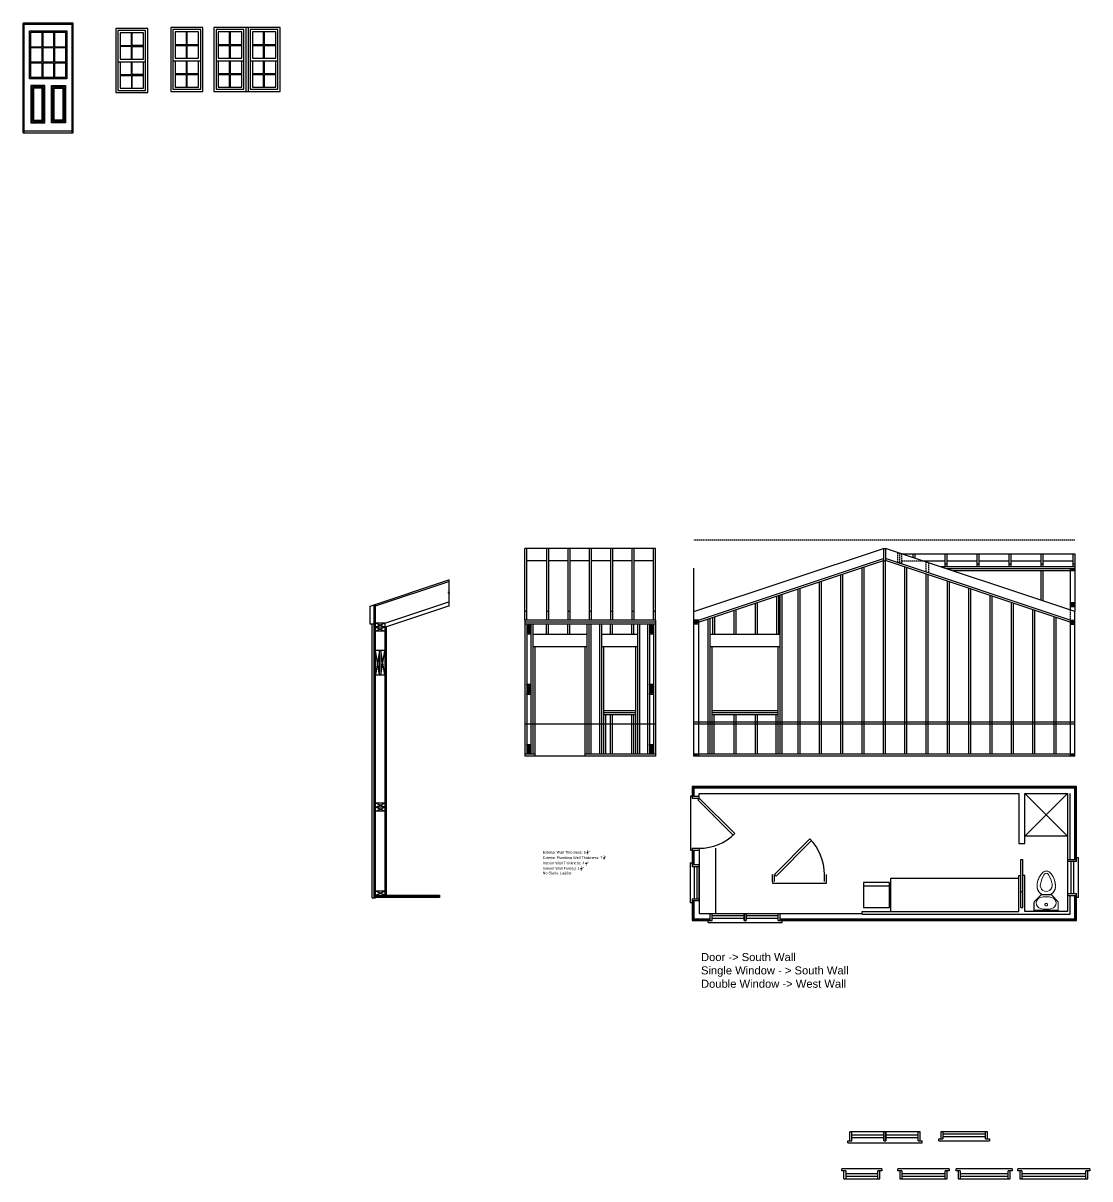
# Model space of a CAD drawing. Header units: inches. Extents: x -497 to 1161, y -191 to 678.
# Drawn here: x -497 to 303, y -188 to 678 of the extents above; entities that cross this region are included whole.
import ezdxf

# ---------------------------------------------------------------- set-up
doc = ezdxf.new("R2010")
doc.units = ezdxf.units.IN
doc.header["$MEASUREMENT"] = 0
doc.linetypes.add('DASHEDX2', pattern=[1.5, 1, -0.5])
for name, color, linetype in [('Electrical', 2, 'Continuous'), ('Hidden Line', 7, 'DASHEDX2'), ('Plumbing', 4, 'Continuous'), ('Reference', 1, 'DASHEDX2')]:
    doc.layers.add(name, color=color, linetype=linetype)
doc.layers.add('P-SANR-FIXT', color=6, linetype='Continuous', lineweight=9)
doc.styles.get("Standard").update_dxf_attribs({"font": 'arial.ttf'})

# ---------------------------------------------------------------- blocks, each defined once
blk = doc.blocks.new('FamilyGeomCombi__2530-Back0')
at = {"layer": 'P-SANR-FIXT'}
for p, q in [((-4.14, 27.61), (-4.1, 27.67)), ((4.1, 27.66), (4.14, 27.6)), ((-6.72, 17.39), (-6.72, 17.41)), ((-6.7, 21.42), (-6.7, 21.45)), ((-6.11, 23.79), (-6.09, 23.84)), ((6.1, 23.83), (6.11, 23.79)), ((6.7, 21.46), (6.71, 21.4)), ((6.72, 17.41), (6.72, 17.4)), ((-3.8, 12.57), (-8.95, 7.43)), ((-6.17, 15.89), (-6.18, 15.91)), ((-5.29, 14.56), (-5.3, 14.57)), ((-3.88, 13.29), (-3.9, 13.3)), ((3.68, 12.63), (-3.68, 12.63)), ((-3.63, 13.15), (-3.63, 12.63)), ((-3.25, 12.78), (-3.13, 12.78)), ((-3.25, 12.78), (-3.25, 12.63)), ((-2.86, 12.79), (-3.14, 12.79)), ((-3.14, 12.79), (-3.14, 12.78)), ((-3.13, 12.78), (3.12, 12.78)), ((-2.86, 12.78), (-2.86, 12.79)), ((3.14, 12.79), (2.86, 12.79)), ((2.86, 12.79), (2.86, 12.78)), ((3.12, 12.78), (3.25, 12.78)), ((3.14, 12.78), (3.14, 12.79)), ((3.25, 12.63), (3.25, 12.78)), ((3.62, 12.63), (3.62, 13.15)), ((8.95, 7.43), (3.8, 12.57)), ((3.9, 13.3), (3.88, 13.28)), ((5.31, 14.57), (5.29, 14.55)), ((6.18, 15.91), (6.17, 15.89)), ((-9.32, 6.83), (-9.32, 6.55)), ((-9.3, 6.83), (-9.32, 6.83)), ((-9.32, 6.55), (-9.3, 6.55)), ((-9.32, 0.83), (-9.32, 0.55)), ((-9.3, 0.83), (-9.32, 0.83)), ((-9.32, 0.55), (-9.3, 0.55)), ((-9.3, 6.81), (-9.3, 6.94)), ((-9, 6.94), (-9.3, 6.94)), ((-9.3, 0.56), (-9.3, 6.81)), ((-9.3, 0.44), (-9.3, 0.56)), ((-9.3, 0.44), (-9, 0.44)), ((-9, 7.3), (-9, 1)), ((9, 1), (-9, 1)), ((-9, 1), (-9, 0)), ((9, 1), (9, 7.3)), ((9, 0), (9, 1))]:
    blk.add_line(p, q, dxfattribs=at)
for points in [[(-6.09, 23.84), (-5.95, 24.22), (-5.73, 24.77), (-5.49, 25.31), (-5.23, 25.85), (-5.12, 26.06)], [(-5.12, 26.06), (-4.83, 26.55), (-4.53, 27.04), (-4.21, 27.51), (-4.14, 27.61)], [(-4.1, 27.67), (-3.87, 27.97), (-3.52, 28.42), (-3.14, 28.85), (-2.93, 29.07)], [(2.93, 29.07), (2.08, 29.77), (1.08, 30.22), (0, 30.4), (-1.08, 30.22), (-2.08, 29.77), (-2.93, 29.07)], [(2.93, 29.07), (3.31, 28.65), (3.68, 28.22), (4.03, 27.76), (4.1, 27.66)], [(4.14, 27.6), (4.36, 27.3), (4.67, 26.82), (4.96, 26.33), (5.12, 26.06)], [(5.12, 26.06), (5.39, 25.53), (5.64, 24.99), (5.87, 24.44), (6.08, 23.89), (6.1, 23.83)], [(-6.91, 18.99), (-6.89, 19.58), (-6.86, 20.18), (-6.8, 20.77), (-6.72, 21.36), (-6.7, 21.42)], [(-6.72, 17.41), (-6.76, 17.56), (-6.81, 17.83), (-6.85, 18.11), (-6.88, 18.38), (-6.9, 18.66), (-6.91, 18.93), (-6.91, 18.99)], [(-6.18, 15.91), (-6.22, 16), (-6.34, 16.25), (-6.44, 16.5), (-6.54, 16.76), (-6.62, 17.03), (-6.69, 17.29), (-6.72, 17.39)], [(-6.7, 21.45), (-6.61, 21.94), (-6.48, 22.52), (-6.33, 23.09), (-6.15, 23.66), (-6.11, 23.79)], [(6.11, 23.79), (6.26, 23.32), (6.42, 22.75), (6.56, 22.17), (6.68, 21.59), (6.7, 21.46)], [(6.72, 17.4), (6.71, 17.35), (6.64, 17.08), (6.56, 16.82), (6.46, 16.56), (6.36, 16.3), (6.25, 16.05), (6.18, 15.91)], [(6.71, 21.4), (6.77, 21.01), (6.84, 20.42), (6.88, 19.82), (6.9, 19.23), (6.91, 18.99)], [(6.91, 18.99), (6.9, 18.71), (6.88, 18.44), (6.86, 18.16), (6.82, 17.89), (6.77, 17.62), (6.72, 17.41)], [(-5.3, 14.57), (-5.33, 14.6), (-5.51, 14.82), (-5.67, 15.04), (-5.82, 15.27), (-5.96, 15.51), (-6.1, 15.75), (-6.17, 15.89)], [(-4.14, 13.46), (-4.36, 13.63), (-4.57, 13.81), (-4.77, 14), (-4.97, 14.19), (-5.15, 14.39), (-5.29, 14.56)], [(-3.9, 13.3), (-3.97, 13.35), (-4.08, 13.42), (-4.14, 13.46)], [(-3.63, 13.15), (-3.74, 13.21), (-3.86, 13.27), (-3.88, 13.29)], [(3.88, 13.28), (3.8, 13.24), (3.68, 13.18), (3.62, 13.15)], [(4.14, 13.46), (4.03, 13.38), (3.92, 13.31), (3.9, 13.3)], [(5.29, 14.55), (5.19, 14.44), (5.01, 14.23), (4.81, 14.04), (4.61, 13.85), (4.4, 13.67), (4.18, 13.5), (4.14, 13.46)], [(6.17, 15.89), (6.13, 15.8), (5.99, 15.56), (5.85, 15.32), (5.7, 15.09), (5.54, 14.87), (5.37, 14.65), (5.31, 14.57)]]:
    blk.add_lwpolyline(points, dxfattribs=at)
for centre, radius, start, end in [((7.94, 18.99), 14.84, 151.57092, 180), ((7.43, 19.26), 14.27, 136.5661, 151.57092), ((20.07, 15.5), 25, 150.21754, 168.25222), ((0, 26.99), 1.88, 29.78246, 150.21754), ((-20.07, 15.5), 25, 11.74778, 29.78246), ((-7.43, 19.26), 14.27, 28.42908, 43.4339), ((-7.94, 18.99), 14.84, 0, 28.42908), ((0, 18.99), 6.91, 180, 233.18701), ((0, 19.68), 4.5, 168.25222, 11.74778), ((0, 18.99), 6.91, 306.81299, 0), ((-3.19, 6.5), 4.3, 104.89739, 180), ((-0.07, -5.23), 16.44, 75.10261, 104.89739), ((-2.12, 16.15), 3.36, 233.18701, 243.48055), ((-3.68, 12.45), 0.172, 90, 135), ((2.12, 16.15), 3.36, 296.51945, 306.81299), ((3.68, 12.45), 0.172, 45, 90), ((3.05, 6.5), 4.3, 0, 75.10261), ((-8.83, 7.3), 0.172, 135, 180), ((-3.19, 6.5), 4.3, 180, 255.10261), ((-0.07, 18.23), 16.44, 255.10261, 284.89739), ((3.05, 6.5), 4.3, 284.89739, 360), ((8.83, 7.3), 0.172, 0, 45)]:
    blk.add_arc(centre, radius, start, end, dxfattribs=at)
for points, start_tangent, end_tangent in [([(1.01, 5.22), (0.96, 5.52), (0.82, 5.8), (0.6, 6.02), (0.32, 6.17), (0.01, 6.22), (-0.3, 6.17), (-0.59, 6.02), (-0.81, 5.8), (-0.95, 5.52), (-0.99, 5.22)], (0, 1), (0, -1)), ([(-0.99, 5.22), (-0.98, 5.05), (-0.93, 4.88), (-0.9, 4.8), (-0.86, 4.73), (-0.82, 4.65), (-0.77, 4.58), (-0.71, 4.52), (-0.65, 4.46), (-0.58, 4.41), (-0.5, 4.36), (-0.43, 4.32), (-0.34, 4.28), (-0.17, 4.24), (0.01, 4.22), (0.19, 4.23), (0.36, 4.28), (0.44, 4.32), (0.52, 4.36), (0.59, 4.41), (0.66, 4.46), (0.72, 4.52), (0.78, 4.58), (0.83, 4.65), (0.88, 4.73), (0.92, 4.8), (0.95, 4.88), (0.99, 5.05), (1.01, 5.22)], (0, -1), (0, 1))]:
    blk.add_spline(points, degree=3, dxfattribs=dict(at, start_tangent=start_tangent, end_tangent=end_tangent))

msp = doc.modelspace()

# ---------------------------------------------------------------- linework, layer by layer
for p, q in [((-496.51, 595.85), (-496.51, 678.1)), ((-459.01, 678.1), (-496.51, 678.1)), ((-495.76, 595.85), (-495.76, 677.35)), ((-495.76, 677.35), (-459.76, 677.35)), ((-459.76, 677.35), (-495.76, 677.35)), ((-459.76, 595.85), (-459.76, 677.35)), ((-459.01, 595.85), (-459.01, 678.1)), ((-482.41, 671.35), (-482.41, 660.33)), ((-481.78, 671.35), (-481.78, 660.33)), ((-473.74, 671.35), (-473.74, 660.33)), ((-473.12, 671.35), (-473.12, 660.33)), ((-374.13, 662.04), (-374.13, 671.6)), ((-373.51, 662.04), (-373.51, 671.6)), ((-353.48, 674.85), (-353.48, 626.85)), ((-303.98, 674.85), (-353.48, 674.85)), ((-341.79, 662.04), (-341.79, 671.6)), ((-341.17, 662.04), (-341.17, 671.6)), ((-329.48, 626.85), (-329.48, 674.85)), ((-327.98, 674.85), (-327.98, 626.85)), ((-316.29, 662.04), (-316.29, 671.6)), ((-315.67, 662.04), (-315.67, 671.6)), ((-303.98, 626.85), (-303.98, 674.85)), ((-490.76, 660.33), (-482.41, 660.33)), ((-490.76, 659.71), (-482.41, 659.71)), ((-482.41, 659.71), (-482.41, 649)), ((-481.78, 660.33), (-473.74, 660.33)), ((-481.78, 659.71), (-473.74, 659.71)), ((-481.78, 659.71), (-481.78, 649)), ((-473.74, 659.71), (-473.74, 649)), ((-473.12, 660.33), (-464.76, 660.33)), ((-473.12, 659.71), (-464.76, 659.71)), ((-473.12, 659.71), (-473.12, 649)), ((-382.57, 662.04), (-374.13, 662.04)), ((-382.57, 661.42), (-374.13, 661.42)), ((-374.13, 651.85), (-374.13, 661.42)), ((-373.51, 662.04), (-365.07, 662.04)), ((-373.51, 661.42), (-365.07, 661.42)), ((-373.51, 651.85), (-373.51, 661.42)), ((-350.23, 662.04), (-341.79, 662.04)), ((-350.23, 661.42), (-341.79, 661.42)), ((-341.79, 651.85), (-341.79, 661.42)), ((-341.17, 662.04), (-332.73, 662.04)), ((-341.17, 661.42), (-332.73, 661.42)), ((-341.17, 651.85), (-341.17, 661.42)), ((-324.73, 662.04), (-316.29, 662.04)), ((-324.73, 661.42), (-316.29, 661.42)), ((-316.29, 651.85), (-316.29, 661.42)), ((-315.67, 662.04), (-307.23, 662.04)), ((-315.67, 661.42), (-307.23, 661.42)), ((-315.67, 651.85), (-315.67, 661.42)), ((-384.2, 649.85), (-363.45, 649.85)), ((-382.57, 651.85), (-365.07, 651.85)), ((-374.13, 640.29), (-374.13, 649.85)), ((-373.51, 640.29), (-373.51, 649.85)), ((-351.85, 649.85), (-331.1, 649.85)), ((-350.23, 651.85), (-332.73, 651.85)), ((-341.79, 640.29), (-341.79, 649.85)), ((-341.17, 640.29), (-341.17, 649.85)), ((-326.35, 649.85), (-305.6, 649.85)), ((-324.73, 651.85), (-307.23, 651.85)), ((-316.29, 640.29), (-316.29, 649.85)), ((-315.67, 640.29), (-315.67, 649.85)), ((-490.76, 649), (-482.41, 649)), ((-490.76, 648.37), (-482.41, 648.37)), ((-482.41, 648.37), (-482.41, 637.35)), ((-481.78, 649), (-473.74, 649)), ((-481.78, 648.37), (-473.74, 648.37)), ((-481.78, 648.37), (-481.78, 637.35)), ((-473.74, 648.37), (-473.74, 637.35)), ((-473.12, 649), (-464.76, 649)), ((-473.12, 648.37), (-464.76, 648.37)), ((-473.12, 648.37), (-473.12, 637.35)), ((-425.45, 649.09), (-404.7, 649.09)), ((-382.57, 640.29), (-374.13, 640.29)), ((-382.57, 639.67), (-374.13, 639.67)), ((-374.13, 630.1), (-374.13, 639.67)), ((-373.51, 640.29), (-365.07, 640.29)), ((-373.51, 639.67), (-365.07, 639.67)), ((-373.51, 630.1), (-373.51, 639.67)), ((-350.23, 640.29), (-341.79, 640.29)), ((-350.23, 639.67), (-341.79, 639.67)), ((-341.79, 630.1), (-341.79, 639.67)), ((-341.17, 640.29), (-332.73, 640.29)), ((-341.17, 639.67), (-332.73, 639.67)), ((-341.17, 630.1), (-341.17, 639.67)), ((-324.73, 640.29), (-316.29, 640.29)), ((-324.73, 639.67), (-316.29, 639.67)), ((-316.29, 630.1), (-316.29, 639.67)), ((-315.67, 640.29), (-307.23, 640.29)), ((-315.67, 639.67), (-307.23, 639.67)), ((-315.67, 630.1), (-315.67, 639.67)), ((-353.48, 626.85), (-303.98, 626.85)), ((-496.51, 595.85), (-459.01, 595.85)), ((-495.76, 597.35), (-459.76, 597.35)), ((-22.64, 284.37), (-120.64, 284.37)), ((-120.64, 230.56), (-120.64, 284.37)), ((-119.14, 230.56), (-119.14, 284.37)), ((-104.39, 284.37), (-104.39, 230.56)), ((-102.89, 284.37), (-102.89, 230.56)), ((-88.39, 284.37), (-88.39, 230.56)), ((-86.89, 284.37), (-86.89, 230.56)), ((-72.39, 284.37), (-72.39, 230.56)), ((-70.89, 284.37), (-70.89, 230.56)), ((-56.39, 284.37), (-56.39, 230.56)), ((-54.89, 284.37), (-54.89, 230.56)), ((-40.39, 284.37), (-40.39, 230.56)), ((-38.89, 284.37), (-38.89, 230.56)), ((-24.14, 230.56), (-24.14, 284.37)), ((-22.64, 230.56), (-22.64, 284.37)), ((6.25, 237.04), (148.25, 284.37)), ((148.25, 284.37), (148.25, 275.12)), ((148.25, 284.37), (149.75, 284.37)), ((291.75, 237.04), (149.75, 284.37)), ((149.75, 284.37), (149.75, 275.12)), ((160.25, 280.87), (158.75, 280.87)), ((161.75, 280.37), (160.25, 280.37)), ((161.75, 280.37), (291.75, 280.37)), ((170.25, 280.37), (170.25, 277.54)), ((171.75, 280.37), (171.75, 277.04)), ((194.25, 280.37), (194.25, 270.43)), ((195.75, 280.37), (195.75, 270.43)), ((218.25, 280.37), (218.25, 270.43)), ((219.75, 280.37), (219.75, 270.43)), ((242.25, 280.37), (242.25, 270.43)), ((243.75, 280.37), (243.75, 270.43)), ((266.25, 280.37), (266.25, 270.43)), ((267.75, 280.37), (267.75, 270.43)), ((290.25, 280.37), (290.25, 270.43)), ((291.75, 280.37), (291.75, 237.04)), ((-104.39, 275.12), (-119.14, 275.12)), ((-88.39, 275.12), (-102.89, 275.12)), ((-72.39, 275.12), (-86.89, 275.12)), ((-56.39, 275.12), (-70.89, 275.12)), ((-40.39, 275.12), (-54.89, 275.12)), ((-24.14, 275.12), (-38.89, 275.12)), ((6.25, 230.56), (6.25, 269.5)), ((9.75, 230.56), (148.25, 276.73)), ((9.75, 228.98), (148.25, 275.15)), ((132.25, 130.06), (132.25, 269.81)), ((133.75, 130.06), (133.75, 270.31)), ((148.25, 130.06), (148.25, 275.12)), ((148.25, 275.12), (149.75, 275.12)), ((288.25, 230.56), (149.75, 276.73)), ((288.25, 228.98), (149.75, 275.15)), ((149.75, 130.06), (149.75, 275.12)), ((160.25, 273.62), (158.75, 273.62)), ((161.75, 273.12), (160.25, 273.12)), ((164.25, 130.06), (164.25, 270.31)), ((165.75, 130.06), (165.75, 269.81)), ((177.5, 275.12), (194.25, 275.12)), ((291.75, 270.43), (191.57, 270.43)), ((195.75, 272.62), (194.25, 272.62)), ((195.75, 275.12), (218.25, 275.12)), ((291.75, 268.93), (196.07, 268.93)), ((219.75, 272.62), (218.25, 272.62)), ((219.75, 275.12), (242.25, 275.12)), ((243.75, 272.62), (242.25, 272.62)), ((243.75, 275.12), (266.25, 275.12)), ((267.75, 272.62), (266.25, 272.62)), ((267.75, 275.12), (290.25, 275.12)), ((279.75, 270.43), (278.25, 270.43)), ((288.25, 268.93), (288.25, 267.43)), ((288.25, 267.43), (291.75, 268.93)), ((291.75, 267.43), (288.25, 268.93)), ((291.75, 272.62), (290.25, 272.62)), ((-236.55, 241), (-177.55, 260.67)), ((116.25, 130.06), (116.25, 264.48)), ((117.75, 130.06), (117.75, 264.98)), ((180.25, 130.06), (180.25, 264.98)), ((181.75, 130.06), (181.75, 264.48)), ((291.75, 267.43), (200.57, 267.43)), ((266.25, 267.43), (266.25, 245.54)), ((267.75, 267.43), (267.75, 245.04)), ((288.25, 267.43), (288.25, 238.2)), ((-232.55, 241.28), (-177.55, 259.61)), ((84.25, 130.06), (84.25, 253.81)), ((85.75, 130.06), (85.75, 254.31)), ((100.25, 130.06), (100.25, 259.15)), ((101.75, 130.06), (101.75, 259.65)), ((196.25, 130.06), (196.25, 259.65)), ((197.75, 130.06), (197.75, 259.15)), ((212.25, 130.06), (212.25, 254.31)), ((213.75, 130.06), (213.75, 253.81)), ((-225.55, 228.33), (-177.55, 244.33)), ((52.25, 220.06), (52.25, 243.15)), ((53.75, 220.06), (53.75, 243.65)), ((68.25, 220.06), (68.25, 248.48)), ((69.75, 220.06), (69.75, 248.98)), ((70.75, 130.06), (70.75, 249.31)), ((72.25, 130.06), (72.25, 249.81)), ((228.25, 130.06), (228.25, 248.98)), ((229.75, 130.06), (229.75, 248.48)), ((244.25, 130.06), (244.25, 243.65)), ((245.75, 130.06), (245.75, 243.15)), ((291.75, 243.43), (288.25, 243.43)), ((288.25, 243.43), (291.75, 241.93)), ((288.25, 241.93), (291.75, 243.43)), ((-236.55, 227.5), (-236.55, 241)), ((-233.55, 22.33), (-233.55, 242)), ((-232.55, 241.28), (-233.55, 242)), ((-232.55, 228.33), (-232.55, 241.28)), ((-225.55, 225.17), (-177.55, 241.17)), ((-119.14, 237.04), (-120.64, 237.04)), ((-102.89, 237.04), (-104.39, 237.04)), ((-86.89, 237.04), (-88.39, 237.04)), ((-70.89, 237.04), (-72.39, 237.04)), ((-54.89, 237.04), (-56.39, 237.04)), ((-38.89, 237.04), (-40.39, 237.04)), ((-22.64, 237.04), (-24.14, 237.04)), ((36.25, 220.06), (36.25, 237.81)), ((37.75, 220.06), (37.75, 238.31)), ((260.25, 130.06), (260.25, 238.31)), ((261.75, 130.06), (261.75, 237.81)), ((291.75, 241.93), (288.25, 241.93)), ((291.75, 241.93), (288.25, 240.43)), ((291.75, 240.43), (288.25, 241.93)), ((291.75, 240.43), (288.25, 240.43)), ((291.75, 230.56), (291.75, 237.04)), ((-233.55, 227.5), (-236.55, 227.5)), ((-235.05, 22.33), (-235.05, 227.5)), ((-232.55, 22.33), (-232.55, 228.33)), ((-225.55, 228.33), (-232.55, 225.33)), ((-225.55, 225.33), (-232.55, 228.33)), ((-225.55, 228.33), (-232.55, 228.33)), ((-225.55, 225.33), (-232.55, 225.33)), ((-232.55, 225.33), (-225.55, 222.33)), ((-225.55, 225.33), (-232.55, 222.33)), ((-225.55, 228.33), (-225.55, 27.33)), ((-224.55, 225.5), (-224.55, 24.33)), ((-22.64, 230.56), (-120.64, 230.56)), ((-120.64, 230.56), (-120.64, 128.56)), ((-22.64, 229.06), (-120.64, 229.06)), ((-22.64, 227.56), (-120.64, 227.56)), ((-119.14, 227.56), (-119.14, 130.06)), ((-119.14, 227.56), (-117.64, 220.31)), ((-117.64, 227.56), (-119.14, 220.31)), ((-117.64, 220.31), (-117.64, 227.56)), ((-117.64, 220.31), (-116.14, 227.56)), ((-116.14, 220.31), (-117.64, 227.56)), ((-116.14, 227.56), (-116.14, 130.06)), ((-114.64, 227.56), (-114.64, 130.06)), ((-104.64, 227.56), (-104.64, 220.06)), ((-103.14, 227.56), (-103.14, 220.06)), ((-88.64, 227.56), (-88.64, 220.06)), ((-87.14, 227.56), (-87.14, 220.06)), ((-74.14, 227.56), (-74.14, 130.06)), ((-72.64, 227.56), (-72.64, 130.06)), ((-71.14, 227.56), (-71.14, 130.06)), ((-64.64, 227.56), (-64.64, 130.06)), ((-63.14, 227.56), (-63.14, 130.06)), ((-56.64, 227.56), (-56.64, 220.06)), ((-55.14, 227.56), (-55.14, 220.06)), ((-40.64, 227.56), (-40.64, 220.06)), ((-39.14, 227.56), (-39.14, 220.06)), ((-36.14, 227.56), (-36.14, 130.06)), ((-34.64, 227.56), (-34.64, 130.06)), ((-28.64, 227.56), (-28.64, 130.06)), ((-27.14, 227.56), (-27.14, 130.06)), ((-27.14, 227.56), (-25.64, 220.31)), ((-25.64, 227.56), (-27.14, 220.31)), ((-25.64, 220.31), (-25.64, 227.56)), ((-25.64, 220.31), (-24.14, 227.56)), ((-24.14, 220.31), (-25.64, 227.56)), ((-24.14, 227.56), (-24.14, 130.06)), ((-22.64, 230.56), (-22.64, 128.56)), ((6.25, 128.56), (6.25, 230.56)), ((9.75, 230.56), (6.25, 230.56)), ((9.75, 230.56), (6.25, 229.06)), ((9.75, 229.06), (6.25, 230.56)), ((9.75, 229.06), (6.25, 229.06)), ((6.25, 229.06), (9.75, 227.56)), ((9.75, 229.06), (6.25, 227.56)), ((9.75, 227.56), (6.25, 227.56)), ((9.75, 230.56), (9.75, 128.56)), ((16.75, 130.06), (16.75, 231.31)), ((18.25, 130.06), (18.25, 231.81)), ((20.25, 220.06), (20.25, 232.48)), ((21.75, 220.06), (21.75, 232.98)), ((276.25, 130.06), (276.25, 232.98)), ((277.75, 130.06), (277.75, 232.48)), ((288.25, 230.56), (291.75, 229.06)), ((288.25, 229.06), (291.75, 230.56)), ((288.25, 230.56), (288.25, 130.06)), ((288.25, 230.56), (291.75, 230.56)), ((288.25, 229.06), (291.75, 229.06)), ((291.75, 229.06), (288.25, 227.56)), ((288.25, 229.06), (291.75, 227.56)), ((288.25, 227.56), (291.75, 227.56)), ((291.75, 128.56), (291.75, 230.56)), ((-225.55, 222.33), (-232.55, 222.33)), ((-119.14, 220.31), (-116.14, 220.31)), ((-114.64, 220.06), (-74.14, 220.06)), ((-63.14, 220.06), (-36.14, 220.06)), ((-27.14, 220.31), (-24.14, 220.31)), ((18.25, 220.06), (70.75, 220.06)), ((-114.64, 210.81), (-74.14, 210.81)), ((-113.14, 210.81), (-113.14, 128.56)), ((-75.64, 210.81), (-75.64, 128.56)), ((-63.14, 210.81), (-36.14, 210.81)), ((-61.64, 210.81), (-61.64, 130.06)), ((-37.64, 210.81), (-37.64, 130.06)), ((18.25, 210.81), (70.75, 210.81)), ((19.75, 130.06), (19.75, 210.81)), ((69.25, 130.06), (69.25, 210.81)), ((-225.55, 207.83), (-232.55, 207.83)), ((-229.55, 189.33), (-232.55, 207.83)), ((-229.55, 207.75), (-232.55, 189.33)), ((-229.55, 189.33), (-229.55, 207.83)), ((-228.55, 207.83), (-228.55, 189.33)), ((-225.55, 189.33), (-228.55, 207.83)), ((-228.55, 189.33), (-225.55, 207.83)), ((-225.55, 189.33), (-232.55, 189.33)), ((-117.64, 175.19), (-119.14, 182.44)), ((-119.14, 175.19), (-117.64, 182.44)), ((-119.14, 182.44), (-116.14, 182.44)), ((-117.64, 175.19), (-117.64, 182.44)), ((-116.14, 182.44), (-117.64, 175.19)), ((-117.64, 182.44), (-116.14, 175.19)), ((-25.64, 175.19), (-27.14, 182.44)), ((-27.14, 175.19), (-25.64, 182.44)), ((-27.14, 182.44), (-24.14, 182.44)), ((-25.64, 175.19), (-25.64, 182.44)), ((-24.14, 182.44), (-25.64, 175.19)), ((-25.64, 182.44), (-24.14, 175.19)), ((-119.14, 175.19), (-116.14, 175.19)), ((-27.14, 175.19), (-24.14, 175.19)), ((-61.64, 162.81), (-37.64, 162.81)), ((-61.64, 161.31), (-37.64, 161.31)), ((-61.64, 159.81), (-37.64, 159.81)), ((-60.14, 159.81), (-60.14, 130.06)), ((-56.64, 159.81), (-56.64, 130.06)), ((-55.14, 159.81), (-55.14, 130.06)), ((-40.64, 159.81), (-40.64, 130.06)), ((-39.14, 159.81), (-39.14, 130.06)), ((-39.14, 159.81), (-39.14, 130.06)), ((19.75, 162.81), (69.25, 162.81)), ((19.75, 161.31), (69.25, 161.31)), ((19.75, 159.81), (69.25, 159.81)), ((21.25, 130.06), (21.25, 159.81)), ((36.25, 130.06), (36.25, 159.81)), ((37.75, 130.06), (37.75, 159.81)), ((52.25, 130.06), (52.25, 159.81)), ((53.75, 130.06), (53.75, 159.81)), ((67.75, 130.06), (67.75, 159.81)), ((-22.64, 152.56), (-120.64, 152.56)), ((291.75, 154.06), (6.25, 154.06)), ((291.75, 152.56), (6.25, 152.56)), ((-113.14, 130.06), (-120.64, 130.06)), ((-119.14, 137.31), (-116.14, 137.31)), ((-117.64, 130.06), (-119.14, 137.31)), ((-119.14, 130.06), (-117.64, 137.31)), ((-117.64, 130.06), (-117.64, 137.31)), ((-116.14, 137.31), (-117.64, 130.06)), ((-117.64, 137.31), (-116.14, 130.06)), ((-22.64, 130.06), (-75.64, 130.06)), ((-27.14, 137.31), (-24.14, 137.31)), ((-25.64, 130.06), (-27.14, 137.31)), ((-27.14, 130.06), (-25.64, 137.31)), ((-25.64, 130.06), (-25.64, 137.31)), ((-24.14, 137.31), (-25.64, 130.06)), ((-25.64, 137.31), (-24.14, 130.06)), ((291.75, 130.06), (6.25, 130.06)), ((9.75, 130.06), (6.25, 128.56)), ((6.25, 130.06), (9.75, 128.56)), ((288.25, 130.06), (288.25, 128.56)), ((288.25, 128.56), (291.75, 130.06)), ((291.75, 128.56), (288.25, 130.06)), ((-22.64, 128.56), (-120.64, 128.56)), ((291.75, 128.56), (6.25, 128.56)), ((293, 105.81), (5, 105.81)), ((5, 105.81), (5, 97.06)), ((292.25, 105.06), (5.75, 105.06)), ((5.75, 105.06), (5.75, 98.56)), ((291.75, 104.56), (6.25, 104.56)), ((6.25, 104.56), (6.25, 98.56)), ((291.75, 51.06), (291.75, 104.56)), ((292.25, 51.06), (292.25, 105.06)), ((293, 51.06), (293, 105.81)), ((5, 98.56), (3.75, 98.56)), ((3.75, 98.56), (3.75, 58.06)), ((5, 98.56), (10.25, 98.56)), ((5, 97.06), (10.25, 97.06)), ((10.25, 97.06), (10.25, 100.56)), ((10.25, 100.56), (249.75, 100.56)), ((249.75, 100.56), (249.75, 63.06)), ((254.25, 63.06), (254.25, 100.56)), ((254.25, 100.56), (286.25, 100.56)), ((286.25, 100.56), (286.25, 12.06)), ((-225.55, 90.33), (-232.55, 93.33)), ((-232.55, 90.33), (-225.55, 93.33)), ((-225.55, 93.33), (-232.55, 93.33)), ((-232.55, 87.33), (-225.55, 90.33)), ((-225.55, 87.33), (-232.55, 90.33)), ((-225.55, 90.33), (-232.55, 90.33)), ((-225.55, 87.33), (-232.55, 87.33)), ((249.75, 63.06), (254.25, 63.06)), ((3.75, 58.06), (5, 58.06)), ((5, 59.56), (10.25, 59.56)), ((5, 58.06), (10.25, 58.06)), ((10.25, 59.56), (10.25, 10.56)), ((22.25, 59.56), (22.25, 10.56)), ((293, 49.56), (293, 52.56)), ((293, 52.56), (294.5, 52.56)), ((294.5, 22.56), (294.5, 52.56)), ((3.5, 48.56), (3.5, 18.56)), ((3.5, 48.56), (5, 48.56)), ((5, 48.56), (5, 45.56)), ((10.25, 47.06), (5, 47.06)), ((10.25, 45.56), (5, 45.56)), ((6.63, 21.56), (6.63, 45.56)), ((8.63, 21.56), (8.63, 45.56)), ((10.25, 20.06), (10.25, 47.06)), ((251.25, 15.06), (251.25, 51.06)), ((251.25, 51.06), (252.75, 51.06)), ((252.75, 15.06), (252.75, 51.06)), ((286.25, 51.06), (293, 51.06)), ((293, 49.56), (286.25, 49.56)), ((288.63, 49.56), (288.63, 25.56)), ((290.63, 49.56), (290.63, 25.56)), ((65, 34.75), (65, 40)), ((65, 34.75), (65, 33.5)), ((66.5, 34.75), (66.5, 40)), ((104, 34.75), (104, 40)), ((105.5, 34.75), (105.5, 40)), ((105.5, 33.5), (105.5, 34.75)), ((153.75, 37.06), (249.75, 37.06)), ((153.75, 12.06), (153.75, 37.06)), ((249.75, 12.06), (249.75, 39.06)), ((249.75, 39.06), (251.25, 39.06)), ((254.25, 39.06), (252.75, 39.06)), ((254.25, 12.06), (254.25, 39.06)), ((-225.55, 24.33), (-232.55, 27.33)), ((-232.55, 24.33), (-225.55, 27.33)), ((-225.55, 27.33), (-232.55, 27.33)), ((-225.55, 27.33), (-225.55, 24.33)), ((65, 33.5), (105.5, 33.5)), ((251.25, 27.06), (252.75, 27.06)), ((-235.05, 22.33), (-232.55, 22.33)), ((-232.55, 24.33), (-184.55, 24.33)), ((-232.55, 23.95), (-184.55, 23.95)), ((-232.55, 23.58), (-184.55, 23.58)), ((-232.55, 23.2), (-184.55, 23.2)), ((-232.55, 22.83), (-184.55, 22.83)), ((5, 18.56), (3.5, 18.56)), ((5, 21.56), (5, 18.56)), ((5, 21.56), (10.25, 21.56)), ((10.25, 20.06), (5, 20.06)), ((286.25, 25.56), (293, 25.56)), ((286.25, 24.06), (293, 24.06)), ((288.25, 10.06), (288.25, 24.06)), ((293, 22.56), (293, 25.56)), ((294.5, 22.56), (293, 22.56)), ((10.25, 10.56), (132.25, 10.56)), ((18.25, 5.31), (18.25, 10.56)), ((19.75, 5.31), (19.75, 10.56)), ((43.75, 8.94), (19.75, 8.94)), ((43.75, 8.94), (19.75, 8.94)), ((43.75, 10.56), (43.75, 5.31)), ((43.75, 5.31), (43.75, 10.56)), ((45.25, 10.56), (45.25, 5.31)), ((45.25, 5.31), (45.25, 10.56)), ((69.25, 8.94), (45.25, 8.94)), ((69.25, 8.94), (45.25, 8.94)), ((69.25, 5.31), (69.25, 10.56)), ((70.75, 5.31), (70.75, 10.56)), ((132.25, 10.56), (132.25, 12.06)), ((132.25, 12.06), (249.75, 12.06)), ((132.25, 10.06), (288.25, 10.06)), ((251.25, 15.06), (252.75, 15.06)), ((286.25, 12.06), (254.25, 12.06)), ((16.75, 3.81), (16.75, 5.31)), ((16.75, 5.31), (19.75, 5.31)), ((16.75, 3.81), (72.25, 3.81)), ((43.75, 6.94), (19.75, 6.94)), ((43.75, 6.94), (19.75, 6.94)), ((43.75, 5.31), (45.25, 5.31)), ((69.25, 6.94), (45.25, 6.94)), ((69.25, 6.94), (45.25, 6.94)), ((69.25, 5.31), (72.25, 5.31)), ((72.25, 3.81), (72.25, 5.31)), ((175.63, -153.02), (123.13, -153.02)), ((123.13, -159.77), (123.13, -153.02)), ((124.63, -159.77), (124.63, -153.02)), ((148.63, -155.39), (124.63, -155.39)), ((148.63, -155.39), (124.63, -155.39)), ((148.63, -153.02), (148.63, -159.77)), ((148.63, -159.77), (148.63, -153.02)), ((150.13, -153.02), (150.13, -159.77)), ((150.13, -159.77), (150.13, -153.02)), ((174.13, -155.39), (150.13, -155.39)), ((174.13, -155.39), (150.13, -155.39)), ((174.13, -159.77), (174.13, -153.02)), ((175.63, -159.77), (175.63, -153.02)), ((226.15, -153.02), (191.15, -153.02)), ((191.15, -153.02), (191.15, -158.27)), ((192.65, -153.02), (192.65, -158.27)), ((224.65, -154.64), (192.65, -154.64)), ((224.65, -158.27), (224.65, -153.02)), ((226.15, -158.27), (226.15, -153.02)), ((121.63, -161.27), (121.63, -159.77)), ((121.63, -159.77), (124.63, -159.77)), ((121.63, -161.27), (177.13, -161.27)), ((148.63, -157.39), (124.63, -157.39)), ((148.63, -157.39), (124.63, -157.39)), ((148.63, -159.77), (150.13, -159.77)), ((174.13, -157.39), (150.13, -157.39)), ((174.13, -157.39), (150.13, -157.39)), ((174.13, -159.77), (177.13, -159.77)), ((177.13, -161.27), (177.13, -159.77)), ((189.65, -158.27), (192.65, -158.27)), ((189.65, -159.77), (189.65, -158.27)), ((189.65, -159.77), (227.65, -159.77)), ((224.65, -156.64), (192.65, -156.64)), ((224.65, -158.27), (227.65, -158.27)), ((227.65, -158.27), (227.65, -159.77)), ((147, -180.79), (117, -180.79)), ((117, -182.29), (117, -180.79)), ((147, -180.79), (147, -182.29)), ((197.5, -180.79), (159, -180.79)), ((159, -182.29), (159, -180.79)), ((197.5, -180.79), (197.5, -182.29)), ((244.71, -180.79), (202.71, -180.79)), ((202.71, -182.29), (202.71, -180.79)), ((244.71, -180.79), (244.71, -182.29)), ((302.94, -180.79), (248.94, -180.79)), ((248.94, -182.29), (248.94, -180.79)), ((302.94, -180.79), (302.94, -182.29)), ((120, -182.29), (117, -182.29)), ((118.5, -188.29), (118.5, -182.29)), ((118.5, -188.29), (145.5, -188.29)), ((120, -182.29), (120, -188.29)), ((120, -184.29), (144, -184.29)), ((120, -186.29), (144, -186.29)), ((144, -188.29), (144, -182.29)), ((147, -182.29), (144, -182.29)), ((145.5, -188.29), (145.5, -182.29)), ((162, -182.29), (159, -182.29)), ((160.5, -182.29), (160.5, -188.29)), ((160.5, -188.29), (196, -188.29)), ((162, -182.29), (162, -188.29)), ((162, -184.29), (194.5, -184.29)), ((162, -186.29), (194.5, -186.29)), ((194.5, -188.29), (194.5, -182.29)), ((197.5, -182.29), (194.5, -182.29)), ((196, -188.29), (196, -182.29)), ((205.71, -182.29), (202.71, -182.29)), ((204.21, -182.29), (204.21, -188.29)), ((204.21, -188.29), (243.21, -188.29)), ((205.71, -182.29), (205.71, -188.29)), ((205.71, -184.29), (241.71, -184.29)), ((205.71, -186.29), (241.71, -186.29)), ((241.71, -188.29), (241.71, -182.29)), ((244.71, -182.29), (241.71, -182.29)), ((243.21, -188.29), (243.21, -182.29)), ((251.94, -182.29), (248.94, -182.29)), ((250.44, -182.29), (250.44, -188.29)), ((250.44, -188.29), (301.44, -188.29)), ((251.94, -182.29), (251.94, -188.29)), ((251.94, -184.29), (299.94, -184.29)), ((251.94, -186.29), (299.94, -186.29)), ((299.94, -188.29), (299.94, -182.29)), ((302.94, -182.29), (299.94, -182.29)), ((301.44, -188.29), (301.44, -182.29))]:
    msp.add_line(p, q)
for points in [[(-491.76, 672.35), (-463.76, 672.35), (-463.76, 636.35), (-491.76, 636.35)], [(-490.76, 671.35), (-464.76, 671.35), (-464.76, 637.35), (-490.76, 637.35)], [(-427.08, 674.09), (-427.08, 626.09), (-403.08, 626.09), (-403.08, 674.09)], [(-425.45, 672.46), (-425.45, 627.71), (-404.7, 627.71), (-404.7, 672.46)], [(-406.33, 651.09), (-406.33, 670.84), (-423.83, 670.84), (-423.83, 651.09)], [(-385.82, 674.85), (-385.82, 626.85), (-361.82, 626.85), (-361.82, 674.85)], [(-384.2, 673.23), (-384.2, 628.48), (-363.45, 628.48), (-363.45, 673.23)], [(-351.85, 673.23), (-351.85, 628.48), (-331.1, 628.48), (-331.1, 673.23)], [(-326.35, 673.23), (-326.35, 628.48), (-305.6, 628.48), (-305.6, 673.23)], [(-490.76, 603.35), (-480.26, 603.35), (-480.26, 631.35), (-490.76, 631.35)], [(-490.26, 603.85), (-480.76, 603.85), (-480.76, 630.85), (-490.26, 630.85)], [(-489.26, 604.85), (-481.76, 604.85), (-481.76, 629.85), (-489.26, 629.85)], [(-488.76, 605.35), (-482.26, 605.35), (-482.26, 629.35), (-488.76, 629.35)], [(-464.76, 603.35), (-475.26, 603.35), (-475.26, 631.35), (-464.76, 631.35)], [(-465.26, 603.85), (-474.76, 603.85), (-474.76, 630.85), (-465.26, 630.85)], [(-466.26, 604.85), (-473.76, 604.85), (-473.76, 629.85), (-466.26, 629.85)], [(-466.76, 605.35), (-473.26, 605.35), (-473.26, 629.35), (-466.76, 629.35)], [(36.77, 70.54), (10.25, 97.06), (9.02, 95.82), (35.53, 69.31)], [(93.02, 66.52), (66.5, 40), (67.74, 38.76), (94.25, 65.28)]]:
    msp.add_lwpolyline(points, close=True)
for points in [[(-423.83, 661.27), (-415.39, 661.27), (-415.39, 670.84)], [(-406.33, 661.27), (-414.76, 661.27), (-414.76, 670.84)], [(-365.07, 651.85), (-365.07, 671.6), (-382.57, 671.6), (-382.57, 651.85)], [(-332.73, 651.85), (-332.73, 671.6), (-350.23, 671.6), (-350.23, 651.85)], [(-307.23, 651.85), (-307.23, 671.6), (-324.73, 671.6), (-324.73, 651.85)], [(-415.39, 651.09), (-415.39, 660.65), (-423.83, 660.65)], [(-414.76, 651.09), (-414.76, 660.65), (-406.33, 660.65)], [(-382.57, 649.85), (-382.57, 630.1), (-365.07, 630.1), (-365.07, 649.85)], [(-350.23, 649.85), (-350.23, 630.1), (-332.73, 630.1), (-332.73, 649.85)], [(-324.73, 649.85), (-324.73, 630.1), (-307.23, 630.1), (-307.23, 649.85)], [(-423.83, 649.09), (-423.83, 629.34), (-406.33, 629.34), (-406.33, 649.09)], [(-423.83, 639.52), (-415.39, 639.52), (-415.39, 649.09)], [(-406.33, 639.52), (-414.76, 639.52), (-414.76, 649.09)], [(-423.83, 638.9), (-415.39, 638.9), (-415.39, 629.34)], [(-414.76, 629.34), (-414.76, 638.9), (-406.33, 638.9)], [(288.25, 51.06), (288.25, 100.56)], [(5, 59.56), (5, 48.56)], [(5.75, 58.06), (5.75, 47.06)], [(6.25, 58.06), (6.25, 47.06)], [(5, 18.56), (5, 5.31), (16.75, 5.31)], [(5.75, 20.06), (5.75, 6.06), (18.25, 6.06)], [(6.25, 20.06), (6.25, 6.56), (18.25, 6.56)], [(69.75, 5.31), (293, 5.31), (293, 23.81)], [(70.75, 6.56), (291.75, 6.56), (291.75, 24.06)], [(70.75, 6.06), (292.25, 6.06), (292.25, 24.06)]]:
    msp.add_lwpolyline(points)
at = {"linetype": 'Continuous'}
for points in [[(-177.55, 261.03), (-177.55, 251.42), (-178.24, 251.17), (-176.86, 250.67), (-177.55, 250.42), (-177.55, 240.81)], [(-184.55, 24.51), (-184.55, 23.83), (-184.89, 23.7), (-184.21, 23.45), (-184.55, 23.33), (-184.55, 22.65)]]:
    msp.add_lwpolyline(points, dxfattribs=at)
for centre, start, end in [((10.25, 97.06), 270, 315), ((66.5, 40), 0, 45)]:
    msp.add_arc(centre, 37.5, start, end)
for p in [(-464.76, 671.35), (-470.76, 637.35)]:
    msp.add_point(p)
at = {"layer": 'Electrical'}
for p, q in [((152.75, 34.01), (133.35, 34.01)), ((133.35, 34.01), (133.35, 15.11)), ((152.75, 31.11), (133.35, 31.11)), ((152.75, 15.11), (152.75, 34.01)), ((133.35, 15.11), (152.75, 15.11))]:
    msp.add_line(p, q, dxfattribs=at)
at = {"layer": 'Hidden Line'}
for p, q in [((158.75, 280.87), (158.75, 273.62)), ((160.25, 280.87), (160.25, 273.12)), ((161.75, 280.37), (161.75, 273.12)), ((161.75, 275.12), (177.5, 275.12)), ((179.88, 274.33), (179.88, 266.68)), ((182, 273.62), (182, 265.98)), ((288.25, 238.2), (288.25, 230.56))]:
    msp.add_line(p, q, dxfattribs=at)
at = {"layer": 'Plumbing'}
for p, q in [((254.25, 100.56), (286.25, 68.56)), ((286.25, 100.56), (254.25, 68.56))]:
    msp.add_line(p, q, dxfattribs=at)
msp.add_lwpolyline([(254.25, 100.56), (286.25, 100.56), (286.25, 68.56), (254.25, 68.56)], close=True, dxfattribs=at)
at = {"layer": 'Reference'}
msp.add_line((291.75, 290.56), (6.25, 290.56), dxfattribs=at)

# ---------------------------------------------------------------- block references
at = {"layer": 'Plumbing'}
msp.add_blockref('FamilyGeomCombi__2530-Back0', (270.25, 12.06), dxfattribs=at)

# ---------------------------------------------------------------- texts
at = {"attachment_point": 1}
for s, width, insert, char_height in [('\\A1;Exterior Wall Thickness: 5 {\\H0.7x;\\S1/4;\\H1.42857x;"\\PExterior Plumbing Wall Thickness: 7 \\H0.7x;\\S1/2;\\H1.42857x;"\\PInterior Wall Thickness: 4 \\H0.7x;\\S1/2;\\H1.42857x;"\\PInterior Wall Furring: 1 \\H0.7x;\\S1/2;\\H1.42857x;"\\PNo Stairs. Ladder.}', 51.4595, (-107.12, 58.18), 2), ('Door -> South Wall\\PSingle Window - > South Wall\\PDouble Window -> West Wall', 105, (11.5, -19), 6)]:
    msp.add_mtext_dynamic_manual_height_columns(s, width=width, gutter_width=10, heights=[0], dxfattribs=dict(at, insert=insert, char_height=char_height))

doc.saveas('drawing.dxf')
